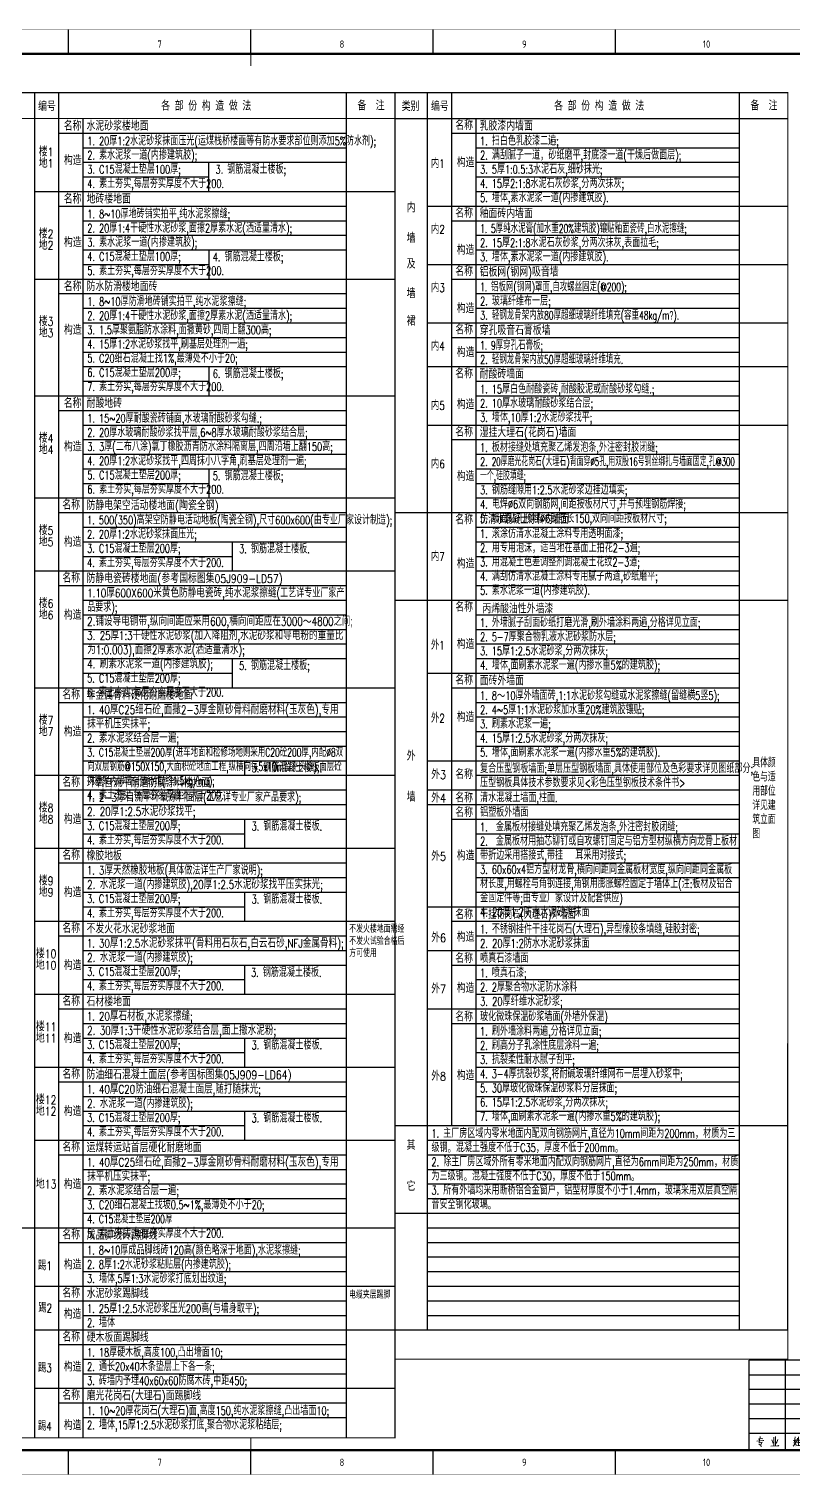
# Model space of a CAD drawing. Extents: x 43191 to 262577, y 21187 to 80637.
# Drawn here: x 86589 to 118024, y 21187 to 80637 of the extents above; entities that cross this region are included whole.
import ezdxf
from ezdxf.enums import TextEntityAlignment as Align

# ---------------------------------------------------------------- set-up
doc = ezdxf.new("R2010")
doc.units = 0
doc.header["$LTSCALE"] = 1000
doc.header["$MEASUREMENT"] = 0
for name, color, linetype in [('HQ2', 7, 'Continuous'), ('PUB_TEXT', 7, 'Continuous'), ('工程做法表', 161, 'Continuous')]:
    doc.layers.add(name, color=color, linetype=linetype)
doc.styles.add('BIGFONT', font='geditxt.shx', dxfattribs={"bigfont": 'haiwenhz.shx'})
doc.styles.add('HZ', font='geditxt.shx', dxfattribs={"width": 0.7, "bigfont": 'hzfs_1.shx'})
doc.styles.get("Standard").update_dxf_attribs({"font": 'gbenor.shx', "bigfont": 'gbcbig.shx'})
doc.styles.add('TK', font='GEDITXT.SHX', dxfattribs={"width": 0.85, "height": 3.5, "bigfont": 'DXT.SHX'})

# ---------------------------------------------------------------- blocks, each defined once
blk = doc.blocks.new('GEDI_WK_A11')
at = {"color": 3}
for p, q in [((450, 584), (450, 594)), ((525, 584), (525, 594)), ((600, 584), (600, 594)), ((675, 584), (675, 594)), ((450, 0), (450, 10)), ((525, 0), (525, 10)), ((600, 0), (600, 10)), ((675, 0), (675, 10))]:
    blk.add_line(p, q, dxfattribs=at)
for points, const_width in [([(0, 0), (1050, 0), (1050, 594), (0, 594)], 0.1), ([(25, 10), (1040, 10), (1040, 584), (25, 584)], 1)]:
    blk.add_lwpolyline(points, close=True, dxfattribs=dict(at, const_width=const_width))
at = {"color": 3, "const_width": 0.5}
for points in [[(525, 579), (525, 594)], [(525, 0), (525, 15)]]:
    blk.add_lwpolyline(points, dxfattribs=at)
at = {"color": 3}
for s, p in [('7', (487.5, 588)), ('8', (562.5, 588)), ('9', (637.5, 588)), ('10', (712.5, 588)), ('7', (487.5, 5)), ('8', (562.5, 5)), ('9', (637.5, 5)), ('10', (712.5, 5))]:
    blk.add_text(s, height=3, dxfattribs=at).set_placement(p, align=Align.MIDDLE)
blk = doc.blocks.new('GEDI_HQ2_2012')
at = {"layer": 'HQ2', "color": 2}
for p, q in [((0, 37), (-65, 37)), ((-65, 0), (-65, 37)), ((-50, 0), (-50, 37)), ((-35, 0), (-35, 37)), ((-15, 0), (-15, 37)), ((0, 0), (0, 37)), ((-65, 31), (0, 31)), ((-65, 25), (0, 25)), ((-65, 19), (0, 19)), ((-65, 13), (0, 13)), ((-65, 7), (0, 7)), ((0, 0), (0, 7)), ((-65, 0), (0, 0))]:
    blk.add_line(p, q, dxfattribs=at)
at = {"layer": 'HQ2', "color": 7, "lineweight": 0}
for points in [[(-61.84, 3.75), (-58.95, 3.96), (-59.09, 3.99), (-59.26, 3.96)], [(-61.32, 4.51), (-59.5, 4.74), (-59.61, 4.74), (-59.81, 4.67)], [(-60.48, 5.59), (-60.45, 5.32), (-60.68, 4.06), (-60.94, 2.94), (-61, 3), (-59.61, 3.24), (-59.64, 3.34), (-60.33, 1.98)], [(-60.97, 2.42), (-60.62, 2.15), (-60.39, 1.98), (-60.13, 1.81), (-59.99, 1.67), (-59.9, 1.5)], [(-56.1, 1.64), (-52.83, 1.81), (-52.98, 1.84), (-53.3, 1.77)], [(-55.7, 4.3), (-55.3, 3.17), (-55.24, 2.8)], [(-54.89, 5.32), (-54.83, 5.02), (-54.83, 1.71)], [(-54.16, 5.56), (-54.1, 5.29), (-54.16, 1.74)], [(-53.24, 4.44), (-53.3, 3.99), (-53.67, 3.34), (-54.13, 2.66)], [(-45.7, 4.4), (-45.7, 4.26), (-45.81, 3.69), (-45.9, 3.24), (-45.95, 2.94), (-46.07, 2.69), (-46.25, 2.39), (-46.42, 2.12), (-46.62, 1.84), (-46.85, 1.57)], [(-46.82, 3.96), (-45.72, 4.09)], [(-46.04, 5.53), (-46.04, 5.36), (-46.48, 3), (-46.3, 2.9), (-46.1, 2.73), (-45.92, 2.59), (-45.78, 2.42), (-45.7, 2.25)], [(-45.75, 1.81), (-43.72, 1.91), (-43.93, 1.94), (-44.27, 1.88)], [(-45.12, 4.88), (-45.12, 4.64), (-45.26, 3.99), (-45.4, 3.58), (-45.58, 3.21)], [(-45.29, 3), (-44.07, 3.17), (-44.22, 3.17), (-44.36, 3.11)], [(-45.17, 3.96), (-44.02, 4.06), (-44.1, 4.09), (-44.27, 4.06)], [(-44.71, 5.53), (-44.68, 5.32), (-44.74, 1.88)], [(-39.56, 4.64), (-39.47, 4.61), (-38.17, 4.84), (-38.25, 4.91), (-38.49, 4.57), (-38.74, 4.2), (-39.01, 3.89), (-39.3, 3.58), (-39.62, 3.27), (-39.96, 2.97), (-40.34, 2.69), (-40.4, 2.66), (-40.63, 2.52), (-40.86, 2.36)], [(-39.15, 5.7), (-39.18, 5.46), (-39.53, 4.91), (-39.73, 4.57), (-39.96, 4.26), (-40.25, 3.92), (-40.54, 3.69)], [(-39.88, 4.26), (-39.82, 4.23), (-39.5, 3.92), (-39.47, 3.75), (-39.59, 3.99)], [(-39.73, 3.04), (-39.67, 2.94), (-39.62, 2.08), (-39.59, 1.98), (-39.59, 1.37), (-39.62, 1.64), (-39.62, 1.74), (-38.19, 1.91), (-38.22, 1.91), (-38.37, 1.91), (-38.22, 3.17), (-38.17, 3.11), (-38.25, 3.07), (-39.64, 2.87)], [(-27.95, 4.37), (-27.98, 4.2), (-28.44, 3.58), (-28.47, 3.51), (-28.7, 3.21), (-29.11, 2.83), (-29.31, 2.66), (-29.51, 2.49)], [(-28.5, 5.49), (-28.53, 5.26), (-28.76, 4.74), (-28.96, 4.33), (-29.2, 3.99)], [(-28.99, 1.61), (-26.79, 1.77), (-26.93, 1.77), (-27.25, 1.74)], [(-28.73, 4.81), (-27.89, 4.91)], [(-28.62, 2.66), (-28.47, 2.22), (-28.47, 2.01), (-28.5, 2.29)], [(-28.53, 4.78), (-28.33, 4.26)], [(-27.57, 3.27), (-28.5, 3.14)], [(-28.07, 2.94), (-27.95, 2.42), (-28.01, 2.15), (-28.01, 2.52)], [(-28.01, 4.13), (-26.85, 2.83), (-26.38, 2.83), (-26.85, 2.87), (-27.08, 3.11)], [(-27.43, 5.49), (-27.4, 5.32), (-27.75, 4.37)], [(-27.34, 2.9), (-27.34, 2.66), (-27.69, 1.71)], [(-27.6, 4.71), (-26.56, 4.88)], [(-27.28, 4.67), (-27.02, 4.13)], [(-22.07, 4.64), (-21.98, 4.61), (-20.68, 4.84), (-20.76, 4.91), (-20.99, 4.57), (-21.26, 4.2), (-21.52, 3.89), (-21.81, 3.58), (-22.12, 3.27), (-22.47, 2.97), (-22.85, 2.69), (-22.91, 2.66), (-23.14, 2.52), (-23.37, 2.36)], [(-21.66, 5.7), (-21.69, 5.46), (-22.04, 4.91), (-22.24, 4.57), (-22.47, 4.26), (-22.76, 3.92), (-23.05, 3.69)], [(-22.39, 4.26), (-22.33, 4.23), (-22.01, 3.92), (-21.98, 3.75), (-22.1, 3.99)], [(-22.24, 3.04), (-22.18, 2.94), (-22.12, 2.08), (-22.1, 1.98), (-22.1, 1.37), (-22.12, 1.64), (-22.12, 1.74), (-20.71, 1.91), (-20.74, 1.91), (-20.88, 1.91), (-20.74, 3.17), (-20.68, 3.11), (-20.76, 3.07), (-22.15, 2.87)], [(-11.41, 5.19), (-11.35, 4.84), (-11.32, 4.09), (-11.29, 3.31), (-11.29, 3.21), (-11.29, 2.66), (-11.29, 1.94), (-11.29, 2.18), (-10.17, 2.39), (-9.93, 2.15), (-9.87, 2.46), (-9.87, 2.87), (-9.84, 3.65), (-9.82, 4.47), (-9.82, 5.15), (-9.79, 5.05), (-11.32, 4.81)], [(-11.29, 3.58), (-10.17, 3.79), (-10.28, 3.82), (-10.54, 3.69)], [(-6.17, 2.63), (-4.37, 2.9), (-4.46, 2.94), (-4.57, 2.83)], [(-5.5, 2.42), (-5.53, 2.25), (-5.76, 1.91), (-5.97, 1.67), (-6.17, 1.5)], [(-6.08, 4.57), (-4.37, 4.78)], [(-5.62, 5.49), (-5.56, 5.29), (-5.56, 2.73)], [(-5.53, 3.99), (-5.01, 4.09)], [(-5.5, 3.41), (-5.04, 3.51)], [(-5.04, 2.52), (-4.72, 2.12), (-4.72, 1.94), (-4.83, 2.25)], [(-4.8, 5.7), (-4.75, 5.49), (-4.83, 2.83)], [(-4.14, 5.22), (-4.05, 4.84), (-4.05, 4.09), (-4.08, 3.27), (-4.14, 2.76), (-4.28, 2.22), (-4.46, 1.88), (-4.78, 1.37)], [(-4.08, 3.07), (-4.02, 3.07), (-3.56, 3.17)], [(-4.05, 4.81), (-3.18, 4.98), (-3.27, 5.08), (-3.27, 4.03), (-3.27, 3.96), (-3.24, 2.42), (-3.27, 1.84), (-3.3, 1.5), (-3.33, 1.4), (-3.76, 1.84), (-3.36, 1.54)], [(-4.02, 3.96), (-3.53, 4.06)]]:
    blk.add_lwpolyline(points, dxfattribs=at)
blk.add_text('112233', height=0.0001).set_placement((-22.1, 1.74))
blk = doc.blocks.new('A$C7DF8697A')
for name, p in [('GEDI_WK_A11', (0, 0)), ('GEDI_HQ2_2012', (795, 10))]:
    blk.add_blockref(name, p)
at = {"style": 'TK', "width": 0.85}
for tag, height, p in [('PROJECTNAME', 4.75, (985, 44)), ('PHASE', 4, (1027, 44)), ('DRAWINGNAME', 4.75, (995, 31))]:
    blk.add_attdef(tag, text='', height=height, dxfattribs=at).set_placement(p, align=Align.MIDDLE_CENTER)
for tag, p, height in [('APPROVE', (872, 32.75), 3.5), ('DESIGN', (917, 32.75), 3.5), ('REVIEW1', (872, 25.75), 3.5), ('DRAW', (917, 25.75), 3.5), ('REVIEW2', (872, 18.75), 3.5), ('PROPORTION', (917, 18.75), 3.5), ('DRAWINGNUMBER', (967, 18.5), 4), ('CHECK', (872, 11.75), 3.5), ('DATE', (917, 11.75), 3.5), ('VERSION', (1033, 11.75), 3.5)]:
    blk.add_attdef(tag, p, '', height=height, dxfattribs=at)

msp = doc.modelspace()

# ---------------------------------------------------------------- linework, layer by layer
at = {"layer": '工程做法表'}
for p, q in [((93978.9, 75154), (93978.9, 73954)), ((93986.8, 71554), (93986.8, 70354)), ((93986.8, 66754), (93986.8, 65554)), ((93986.8, 62554), (93986.8, 61354)), ((94951, 59554), (94951, 58354)), ((94951, 54754), (94951, 53554)), ((95461.7, 50554), (95461.7, 49954)), ((95461.7, 48154), (95461.7, 46954)), ((95461.7, 45154), (95461.7, 43954)), ((95461.7, 42154), (95461.7, 40954)), ((95461.7, 39154), (95461.7, 37954)), ((95461.7, 36154), (95461.7, 34954))]:
    msp.add_line(p, q, dxfattribs=at)
at = {"layer": '工程做法表', "const_width": 50}
for points in [[(47715.8, 78017.6), (91170.1, 78017.6)], [(47715.8, 78017.6), (101644.4, 78017.6), (101644.4, 22717.6), (85481.4, 22717.6)], [(47715.8, 78017.6), (101644.4, 78017.6), (101644.4, 22717.6), (85481.4, 22717.6)], [(63878.9, 78017.6), (117807.5, 78017.6), (117807.5, 25954), (101644.4, 25954)], [(63878.9, 78017.6), (117807.5, 78017.6), (117804.6, 27154), (101644.4, 27154)], [(85475, 76954), (101644.4, 76954)], [(101638, 76954), (117807.5, 76954)]]:
    msp.add_lwpolyline(points, dxfattribs=at)
at = {"layer": '工程做法表'}
for points in [[(86812.9, 78017.6), (86812.9, 22717.6)], [(87812.9, 78017.6), (87812.9, 22717.6)], [(99643.1, 78017.6), (99643.1, 22717.6)], [(102976.9, 78017.6), (102976.9, 27154)], [(103975.9, 78017.6), (103975.9, 35554)], [(115807.2, 78017.6), (115807.2, 27154)], [(88812.9, 76954), (88812.9, 22717.6)], [(101645.4, 76954), (117807.3, 76954)], [(104976.9, 76954), (104976.9, 35554)], [(87812.9, 76354), (99643.1, 76354)], [(87812.9, 76354), (99643.1, 76354)], [(103976.9, 76354), (115807.2, 76354)], [(88812.9, 75754), (99643.1, 75754)], [(104976.9, 75754), (115807.2, 75754)], [(88812.9, 75154), (99643.1, 75154)], [(104976.9, 75154), (115807.2, 75154)], [(88812.9, 74554), (93978.9, 74554)], [(104976.9, 74554), (115807.2, 74554)], [(86812.9, 73954), (101644.4, 73954)], [(104976.9, 73954), (115807.2, 73954)], [(87812.9, 73354), (99643.1, 73354)], [(102976.9, 73354), (117807.1, 73354)], [(88812.9, 72754), (99643.1, 72754)], [(103976.9, 72754), (115807.2, 72754)], [(88812.9, 72154), (99643.1, 72154)], [(104976.9, 72154), (115807.2, 72154)], [(88812.9, 71554), (99643.1, 71554)], [(104976.9, 71554), (115807.2, 71554)], [(88812.9, 70954), (93986.8, 70954)], [(102975.9, 70954), (117806.9, 70954)], [(86812.9, 70354), (101644.4, 70354)], [(103976.9, 70354), (115807.2, 70354)], [(87812.9, 69754), (99643.1, 69754)], [(104976.9, 69754), (115807.2, 69754)], [(88812.9, 69154), (99643.1, 69154)], [(104976.9, 69154), (115807.2, 69154)], [(88812.9, 68554), (99643.1, 68554)], [(102975.9, 68554), (117806.9, 68554)], [(88812.9, 67954), (99643.1, 67954)], [(103976.9, 67954), (115807.2, 67954)], [(88812.9, 67354), (99643.1, 67354)], [(104976.9, 67354), (115807.2, 67354)], [(88812.9, 66754), (99643.1, 66754)], [(102975.9, 66754), (117806.9, 66754)], [(88812.9, 66154), (93986.8, 66154)], [(104976.9, 66154), (115807.2, 66154)], [(86812.9, 65554), (101644.4, 65554)], [(104976.9, 65554), (115807.2, 65554)], [(87812.9, 64954), (99643.1, 64954)], [(104976.9, 64954), (115807.2, 64954)], [(88812.9, 64354), (99643.1, 64354)], [(102975.9, 64354), (117806.4, 64354)], [(88812.9, 63754), (99643.1, 63754)], [(103975.9, 63754), (115807.2, 63754)], [(88812.9, 63154), (99643.1, 63154)], [(104976.9, 63154), (115807.2, 63154)], [(88812.9, 62554), (99643.1, 62554)], [(104976.9, 62554), (115807.2, 62554)], [(88812.9, 61954), (93986.8, 61954)], [(104975.9, 61954), (115806.2, 61954)], [(86812.9, 61354), (101644.4, 61354)], [(104975.9, 61354), (115807.2, 61354)], [(87812.9, 60754), (99643.1, 60754)], [(101644.4, 60754), (117806.5, 60754)], [(88812.9, 60154), (99643.1, 60154)], [(104976.9, 60154), (115807.2, 60154)], [(88812.9, 59554), (99643.1, 59554)], [(104976.9, 59554), (115807.2, 59554)], [(88812.9, 58954), (94951, 58954)], [(104976.9, 58954), (115807.2, 58954)], [(86812.9, 58354), (101644.2, 58354)], [(104976.9, 58354), (115807.2, 58354)], [(87812.9, 57754), (99643.1, 57754)], [(104976.9, 57754), (115807.2, 57754)], [(88812.9, 57154), (99643.1, 57154)], [(101644.4, 57154), (117806.3, 57154)], [(88812.9, 56554), (99643.1, 56554)], [(104976.9, 56554), (115807.2, 56554)], [(88812.9, 55954), (99643.1, 55954)], [(104976.9, 55954), (115807.2, 55954)], [(88812.9, 55354), (99643.1, 55354)], [(104976.9, 55354), (115807.2, 55354)], [(88812.9, 54754), (99643.1, 54754)], [(104976.9, 54754), (115807.2, 54754)], [(88812.9, 54154), (94951, 54154)], [(102976.9, 54154), (115807.2, 54154)], [(86812.9, 53554), (101643.9, 53554)], [(103976.9, 53554), (115807.2, 53554)], [(87812.9, 52954), (99643.1, 52954)], [(104976.9, 52954), (115807.2, 52954)], [(88812.9, 52354), (99643.1, 52354)], [(104976.9, 52354), (115807.2, 52354)], [(88812.9, 51754), (99643.1, 51754)], [(104976.9, 51754), (115807.2, 51754)], [(88812.9, 51154), (99643.1, 51154)], [(104976.9, 51154), (115807.2, 51154)], [(88812.9, 50554), (99643.1, 50554)], [(102976.9, 50554), (115807.2, 50554)], [(86812.9, 49954), (101643.7, 49954)], [(104976.9, 49954), (115807.2, 49954)], [(87812.9, 49354), (99643.1, 49354)], [(102976.9, 49354), (115807.2, 49354)], [(88812.9, 48754), (99643.1, 48754)], [(102976.9, 48754), (115807.2, 48754)], [(88812.9, 48154), (99643.1, 48154)], [(103975.9, 48154), (115807.2, 48154)], [(88812.9, 47554), (95461.7, 47554)], [(104976.9, 47554), (115807.2, 47554)], [(86812.9, 46954), (101643.6, 46954)], [(104976.9, 46954), (115807.2, 46954)], [(87812.9, 46354), (99643.1, 46354)], [(104976.9, 46354), (115807.2, 46354)], [(88812.9, 45754), (99643.1, 45754)], [(104976.9, 45754), (115807.2, 45754)], [(88812.9, 45154), (99643.1, 45154)], [(104976.9, 45154), (115807.2, 45154)], [(88812.9, 44554), (95461.7, 44554)], [(102976.9, 44554), (115807.2, 44554)], [(86812.9, 43954), (101643.4, 43954)], [(103976.9, 43954), (115807.2, 43954)], [(87812.9, 43354), (99643.1, 43354)], [(104976.9, 43354), (115807.2, 43354)], [(88812.9, 42754), (99643.1, 42754)], [(102976.9, 42754), (115807.2, 42754)], [(88812.9, 42154), (99643.1, 42154)], [(103976.9, 42154), (115807.2, 42154)], [(88812.9, 41554), (95461.7, 41554)], [(104975.9, 41554), (115807.2, 41554)], [(86812.9, 40954), (101644.4, 40954)], [(104976.9, 40954), (115807.2, 40954)], [(87812.9, 40354), (99643.1, 40354)], [(102976.9, 40354), (115807.2, 40354)], [(88812.9, 39754), (99643.1, 39754)], [(103975.9, 39754), (115807.2, 39754)], [(88812.9, 39154), (99643.1, 39154)], [(104975.9, 39154), (115807.2, 39154)], [(88812.9, 38554), (95461.7, 38554)], [(104975.9, 38554), (115807.2, 38554)], [(104976.9, 38554), (115807.2, 38554)], [(86812.9, 37954), (101644.4, 37954)], [(104975.9, 37954), (115807.2, 37954)], [(104976.9, 37954), (115807.2, 37954)], [(87812.9, 37354), (99643.1, 37354)], [(104975.9, 37354), (115807.2, 37354)], [(104976.9, 37354), (115807.2, 37354)], [(88812.9, 36754), (99643.1, 36754)], [(104975.9, 36754), (115807.2, 36754)], [(104976.9, 36754), (115807.2, 36754)], [(88812.9, 36154), (99643.1, 36154)], [(104975.9, 36154), (115807.2, 36154)], [(104976.9, 36154), (115807.2, 36154)], [(88812.9, 35554), (95461.7, 35554)], [(101645.4, 35554), (117805.6, 35554)], [(104976.9, 35554), (115807.2, 35554)], [(86812.9, 34954), (101644.4, 34954)], [(102976.9, 34954), (115807.2, 34954)], [(87812.9, 34354), (99643.1, 34354)], [(102976.9, 34354), (115807.2, 34354)], [(88812.9, 33754), (99643.1, 33754)], [(102976.9, 33754), (115807.2, 33754)], [(88812.9, 33154), (99643.1, 33154)], [(102976.9, 33154), (115807.2, 33154)], [(88812.9, 32554), (99643.1, 32554)], [(102976.9, 32554), (115807.2, 32554)], [(88812.9, 31954), (99643.1, 31954)], [(101644.4, 31954), (115807.2, 31954)], [(85481.4, 31354), (101644.4, 31354)], [(102976.9, 31354), (115807.2, 31354)], [(87812.9, 30754), (99643.1, 30754)], [(102976.9, 30754), (115807.2, 30754)], [(88812.9, 30154), (99643.1, 30154)], [(102976.9, 30154), (115807.2, 30154)], [(88812.9, 29554), (99643.1, 29554)], [(102976.9, 29554), (115807.2, 29554)], [(86812.9, 28954), (101642.7, 28954)], [(102976.9, 28954), (115807.2, 28954)], [(87812.9, 28354), (99643.1, 28354)], [(102976.9, 28354), (115807.2, 28354)], [(88812.9, 27754), (99643.1, 27754)], [(102976.9, 27754), (115807.2, 27754)], [(86812.9, 27154), (101642.7, 27154)], [(101644.4, 27154), (117804.6, 27154)], [(87812.9, 26554), (99643.1, 26554)], [(88812.9, 25954), (99643.1, 25954)], [(88812.9, 25354), (99643.1, 25354)], [(86812.9, 24754), (101642.7, 24754)], [(87812.9, 24154), (99643.1, 24154)], [(88812.9, 23554), (99643.1, 23554)]]:
    msp.add_lwpolyline(points, dxfattribs=at)

# ---------------------------------------------------------------- block references
at = {"xscale": 100, "yscale": 100, "zscale": 100}
msp.add_blockref('A$C7DF8697A', (43215.8, 21212.3), dxfattribs=at)

# ---------------------------------------------------------------- texts
at = {"layer": 'PUB_TEXT', "linetype": 'Continuous', "style": 'BIGFONT'}
for s, width, p in [('编号', 0.8, (87330.9, 77266)), ('备  注', 0.8, (100662.4, 77296.8)), ('类别', 0.8, (102285.7, 77266)), ('编号', 0.8, (103494, 77266)), ('备  注', 0.8, (116825.5, 77296.8)), ('名称', 0.8, (104493.1, 76483.1)), ('楼1', 0.8, (87298.4, 75402.4)), ('地1', 0.8, (87298.4, 74934.4)), ('内1', 0.75, (103412.7, 74924.7)), ('内', 0.8, (102310.7, 73102.8)), ('名称', 0.8, (104493.1, 72883.1)), ('内2', 0.75, (103412.7, 72220.7)), ('楼2', 0.8, (87298.4, 72031.3)), ('地2', 0.8, (87298.4, 71563.3)), ('墙', 0.8, (102310.7, 71851.1)), ('及', 0.8, (102310.7, 70793.9)), ('名称', 0.8, (104493.1, 70483.1)), ('内3', 0.75, (103412.7, 69820.7)), ('墙', 0.8, (102310.7, 69575.9)), ('楼3', 0.8, (87298.4, 68431.3)), ('裙', 0.8, (102310.7, 68443.5)), ('名称', 0.8, (104493.1, 68083.1)), ('地3', 0.8, (87298.4, 67963.3)), ('内4', 0.75, (103412.7, 67420.7)), ('名称', 0.8, (104493.1, 66283.1)), ('内5', 0.75, (103412.7, 64978.5)), ('名称', 0.8, (104493.1, 63883.1)), ('楼4', 0.8, (87298.4, 63631.3)), ('地4', 0.8, (87298.4, 63163.3)), ('内6', 0.75, (103412.7, 62578.5)), ('名称', 0.8, (88329, 60883.1)), ('名称', 0.8, (104493.1, 60283.1)), ('楼5', 0.8, (87298.4, 59838.2)), ('地5', 0.8, (87298.4, 59370.2)), ('内7', 0.75, (103412.7, 58767)), ('名称', 0.8, (88329, 57883.1)), ('楼6', 0.8, (87298.4, 56838.2)), ('地6', 0.8, (87298.4, 56370.2)), ('名称', 0.8, (104493.1, 56683.1)), ('外1', 0.75, (103412.7, 55124.7)), ('名称', 0.8, (104493.1, 53683.1)), ('名称', 0.8, (88329, 53083.1)), ('楼7', 0.8, (87298.4, 52038.2)), ('外2', 0.75, (103412.7, 52124.7)), ('地7', 0.8, (87298.4, 51570.2)), ('外', 0.8, (102310.7, 50566.6)), ('外3', 0.8, (103441.5, 49801.5)), ('名称', 0.8, (104493.1, 49807)), ('名称', 0.8, (88329, 49483.1)), ('楼8', 0.8, (87298.4, 48438.2)), ('墙', 0.8, (102310.7, 48878)), ('外4', 0.8, (103441.5, 48840.7)), ('名称', 0.8, (104493.1, 48846.1)), ('地8', 0.8, (87298.4, 47970.2)), ('名称', 0.8, (104493.1, 48246.1)), ('名称', 0.8, (88329, 46483.1)), ('外5', 0.8, (103441.5, 46444.1)), ('楼9', 0.8, (87298.4, 45438.2)), ('地9', 0.8, (87298.4, 44970.2)), ('名称', 0.8, (104493.1, 44046.1)), ('名称', 0.8, (88329, 43483.1)), ('外6', 0.8, (103441.5, 43095.8)), ('楼10', 0.8, (87298.4, 42438.2)), ('地10', 0.8, (87298.4, 41970.2)), ('名称', 0.8, (104493.1, 42246.1)), ('外7', 0.8, (103441.5, 40995.8)), ('名称', 0.8, (88329, 40483.1)), ('名称', 0.8, (104493.1, 39846.1)), ('楼11', 0.8, (87298.4, 39438.2)), ('地11', 0.8, (87298.4, 38970.2)), ('名称', 0.8, (88329, 37483.1)), ('外8', 0.8, (103441.5, 37405.7)), ('楼12', 0.8, (87298.4, 36438.2)), ('地12', 0.8, (87298.4, 35970.2)), ('名称', 0.8, (88329, 34483.1)), ('其', 0.8, (102310.7, 34562.6)), ('地13', 0.8, (87298.4, 32970.2)), ('它', 0.8, (102310.7, 32874)), ('名称', 0.8, (88329, 30883.1)), ('踢1', 0.75, (87248.6, 29615.9)), ('名称', 0.8, (88329, 28483.1)), ('踢2', 0.75, (87259.1, 27876.8)), ('名称', 0.8, (88329, 26683.1)), ('踢3', 0.75, (87248.6, 25415.9)), ('名称', 0.8, (88329, 24283.1)), ('踢4', 0.75, (87248.6, 23015.9))]:
    msp.add_text(s, height=350, dxfattribs=dict(at, width=width)).set_placement(p, align=Align.CENTER)
at = {"layer": 'PUB_TEXT', "linetype": 'Continuous', "style": 'BIGFONT', "width": 0.8}
for s, p in [('各 部 份 构 造 做 法', (92034.1, 77285.2)), ('各 部 份 构 造 做 法', (108197.2, 77285.2)), ('名称', (88023.2, 76462.9)), ('水泥砂浆楼地面', (88962.1, 76462.9)), ('乳胶漆内墙面', (105132.1, 76464)), ('构造', (88029.6, 75046.1)), ('构造', (104189.5, 74959.4)), ('名称', (88023.2, 73462.9)), ('地砖楼地面', (88962.1, 73462.9)), ('釉面砖内墙面', (105132.1, 72864)), ('构造', (88029.6, 71675)), ('构造', (104189.5, 71359.4)), ('铝板网(钢网)吸音墙', (105132.1, 70464)), ('名称', (88023.2, 69862.9)), ('防水防滑楼地面砖', (88962.1, 69862.9)), ('构造', (104189.5, 68959.4)), ('构造', (88029.6, 68075)), ('穿孔吸音石膏板墙', (105132.1, 68064)), ('构造', (104189.5, 67159.4)), ('耐酸砖墙面', (105132.1, 66264)), ('名称', (88023.2, 65062.9)), ('耐酸地砖', (88962.1, 65062.9)), ('构造', (104189.5, 65013.1)), ('湿挂大理石(花岗石)墙面', (105132.1, 63864)), ('构造', (88029.6, 63275)), ('构造', (104189.5, 62064.7)), ('防静电架空活动楼地面(陶瓷全钢) ', (88960, 60863.9)), ('构造', (88025.5, 59359.4)), ('防静电瓷砖楼地面(参考国标图集05J909-LD57) ', (88960, 57863.9)), ('构造', (104189.5, 58465.9)), ('构造', (88025.5, 56359.4)), ('丙烯酸油性外墙漆', (105244.1, 56618.2)), ('构造', (104189.5, 55159.4)), ('面砖外墙面', (105132.1, 53664)), ('非金属骨料硬化耐磨楼地面 ', (88960, 53063.9)), ('构造', (104189.5, 52159.4)), ('构造', (88025.5, 51559.4)), ('环氧自流平耐磨防腐涂料楼地面 ', (88960, 49463.9)), ('构造', (88025.5, 47959.4)), ('橡胶地板', (88960, 46463.9)), ('构造', (104189.5, 46468.2)), ('构造', (88025.5, 44959.4)), ('不发火花水泥砂浆地面', (88960, 43463.9)), ('构造', (104189.5, 43119.9)), ('构造', (88025.5, 41959.4)), ('构造', (104189.5, 41019.9)), ('石材楼地面', (88960, 40463.9)), ('构造', (88025.5, 38959.4)), ('防油细石混凝土面层(参考国标图集05J909-LD64)', (88960, 37463.9)), ('构造', (104189.5, 37429.8)), ('构造', (88025.5, 35959.4)), ('运煤转运站首层硬化耐磨地面', (88960, 34463.9)), ('构造', (88025.5, 32959.4)), ('成品脚线砖踢脚线', (88968, 30864)), ('构造', (88025.5, 29650.5)), ('水泥砂浆踢脚线', (88968, 28464)), ('构造', (88025.5, 27618.7)), ('硬木板面踢脚线 ', (88968, 26664)), ('构造', (88025.5, 25450.5)), ('磨光花岗石(大理石)面踢脚线', (88968, 24264)), ('构造', (88025.5, 23050.5))]:
    msp.add_text(s, height=350, dxfattribs=at).set_placement(p)
at = {"layer": 'PUB_TEXT', "style": 'HZ', "width": 0.7}
msp.add_text('3. 钢筋混凝土楼板.', height=350, dxfattribs=at).set_placement((95726, 41672.8))
at = {"layer": 'PUB_TEXT', "linetype": 'Continuous', "attachment_point": 1}
for s, insert, char_height, width, style in [('1. 20厚1:2水泥砂浆抹面压光(运煤栈桥楼面等有防水要求部位则添加5%防水剂);\\P2. 素水泥浆一道(内掺建筑胶);\\P3. C15混凝土垫层100厚;\\P4. 素土夯实,每层夯实厚度不大于200.', (88992.3, 76204), 350, 12745.052, 'HZ'), ('1. 扫白色乳胶漆二遍;\\P2. 满刮腻子一道{\\fSimSun|b0|i0|c134|p2;，}砂纸磨平,封底漆一道(干燥后做面层);\\P3. 5厚1:0.5:3水泥石灰,细砂抹光;\\P4. 15厚2:1:8水泥石灰砂浆,分两次抹灰;\\P5. 墙体,素水泥浆一道(内掺建筑胶).', (105149.5, 76205.1), 350, 8336.461, 'HZ'), ('\\P\\P3. 钢筋混凝土楼板;', (94267.7, 76204), 350, 12745.052, 'HZ'), ('1. 8~10厚地砖铺实拍平,纯水泥浆擦缝;\\P2. 20厚1:4干硬性水泥砂浆,面擦2厚素水泥(洒适量清水);\\P3. 素水泥浆一道(内掺建筑胶);\\P4. C15混凝土垫层100厚;\\P5. 素土夯实,每层夯实厚度不大于200.', (88992.3, 73204), 350, 12745.052, 'HZ'), ('{\\W0.65;1. 5厚纯水泥膏(加水重20%建筑胶)镶贴釉面瓷砖},{\\W0.65;白水泥擦缝;}\\P2. 15厚2:1:8水泥石灰砂浆,分两次抹灰,表面拉毛;\\P3. 墙体,素水泥浆一道(内掺建筑胶).', (105149.5, 72605.1), 350, 10657.664, 'HZ'), ('\\P\\P4. 钢筋混凝土楼板;', (94156.2, 72604), 350, 12745.052, 'HZ'), ('{\\W0.65;1. 铝板网(钢网)罩面,自攻螺丝固定(@200);}\\P2. 玻璃纤维布一层;\\P3. {\\W0.65;轻钢龙骨架内放80厚超细玻璃纤维填充(容重48kg/m\x8f)}.', (105149.5, 70205.1), 350, 10657.664, 'HZ'), ('1. 8~10厚防滑地砖铺实拍平,纯水泥浆擦缝;\\P2. 20厚1:4干硬性水泥砂浆,面擦2厚素水泥(洒适量清水);\\P3. 1.5厚聚氨脂防水涂料,面撒黄砂,四周上翻300高;\\P4. 15厚1:2水泥砂浆找平,刷基层处理剂一遍;\\P5. C20细石混凝土找1%,最薄处不小于20;\\P6. C15混凝土垫层200厚;\\P7. 素土夯实,每层夯实厚度不大于200.', (88992.3, 69604), 350, 12745.052, 'HZ'), ('{\\W0.65;1. 9厚穿孔石膏板;}\\P2. {\\W0.65;轻钢龙骨架内放50厚超细玻璃纤维填充}.', (105149.5, 67805.1), 350, 10657.664, 'HZ'), ('\\P\\P6. 钢筋混凝土楼板;', (94156.2, 67804), 350, 12745.052, 'HZ'), ('1. 15厚白色耐酸瓷砖,耐酸胶泥或耐酸砂浆勾缝.;\\P2. 10厚水玻璃耐酸砂浆结合层;{\\H1.033x; \\H0.9681x;\\P3. }墙体,10厚1:2水泥砂浆找平;{\\H1.022x; }', (105149.5, 66005.1), 350, 10657.664, 'HZ'), ('1. 15~20厚耐酸瓷砖铺面,水玻璃耐酸砂浆勾缝.;\\P2. 20厚水玻璃耐酸砂浆找平层,6~8厚水玻璃耐酸砂浆结合层;\\P3. 3厚(二布八涂)氯丁橡胶沥青防水涂料隔离层,四周沿墙上翻150高;\\P4. 20厚1:2水泥砂浆找平,四周抹小八字角,刷基层处理剂一遍;\\P5. C15混凝土垫层200厚;\\P6. 素土夯实,每层夯实厚度不大于200.', (88992.3, 64804), 350, 12745.052, 'HZ'), ('1. 板材接缝处填充聚乙烯发泡条,外注密封胶闭缝;\\P2. {\\W0.6;20厚磨光花岗石}({\\W0.6;大理石}){\\W0.6;背面穿%%C5孔,用双股16号铜丝绑扎与墙面固定,孔@300一个,硅胶填缝;\\H1.033x;\\W0.7; \\H0.9681x;\\P}3. 钢筋缝隙用1:2.5水泥砂浆边挂边填实;\\P4. 电焊%%C6双向钢筋网{\\W0.6;,}间距按板材尺寸{\\W0.6;,}并与预埋钢筋焊接;\\P5. 墙面钻孔预埋%%C6钢筋长150{\\W0.6;,}双向间距按板材尺寸;', (105149.5, 63605.1), 350, 10657.664, 'HZ'), ('\\P\\P5. 钢筋混凝土楼板;', (94156.2, 63604), 350, 12745.052, 'HZ'), ('\\P1. 500(350)高架空防静电活动地板(陶瓷全钢){\\W0.75;,}尺寸600x600(由专业厂家设计制造);\\P2. 20厚1:2水泥砂浆抹面压光;\\P3. C15混凝土垫层200厚;\\P4. 素土夯实,每层夯实厚度不大于200.', (88985.8, 61205.1), 350, 13198.97, 'HZ'), ('仿清水混凝土涂料内墙面\\P1. 滚涂仿清水混凝土涂料专用透明面漆;\\P2. 用专用泡沫{\\fSimSun|b0|i0|c134|p2;，}适当地在基面上拍花2-3遍;\\P3. 用混凝土色差调整剂调混凝土花纹2-3道;\\P4. 满刮仿清水混凝土涂料专用腻子两道,砂纸磨平;\\P5. 素水泥浆一道(内掺建筑胶).', (105149.5, 60645.1), 350, 8336.461, 'HZ'), ('\\P\\P3. 钢筋混凝土楼板.', (95239.8, 60604), 350, 12745.052, 'HZ'), ('\\P{\\W0.75;1.10厚600X600米黄色防静电瓷砖,纯水泥浆擦缝}(工艺详专业厂家产品要求){\\W0.75;;\\P2.铺设导电铜带,纵向间距应采用600,横向间距应在3000\\fSimSun|b0|i0|c134|p2;～\\Fgeditxt,dxt|c134;4800之间\\Fﾷￂￋￎ_gb2313,ﾷￂￋￎ_gb2313big|c134;;\\Fgeditxt,dxt|c134;\\P3. 25厚1:3干硬性水泥砂浆}({\\W0.75;加入降阻剂,水泥砂浆和导电粉的重量比为1}:{\\W0.75;0.003}){\\W0.75;,面擦2厚素水泥}({\\W0.75;洒适量清水}){\\W0.75;; \\H1.033x; \\H0.9678x;\\P4. 刷素水泥浆一道}({\\H0.9997x;\\W0.75;内掺建筑胶}){\\H0.9997x;\\W0.75;;\\H1.022x; \\H0.9783x;\\P}5. C15混凝土垫层200厚;\\P6. 素土夯实,每层夯实厚度不大于200.', (88985.8, 58205.1), 350, 10657.275, 'HZ'), ('1. 外墙腻子刮面砂纸打磨光滑,{\\C7;刷}外墙涂料两遍,分格详见立面;\\P2. 5-7厚聚合物乳液水泥砂浆防水层;\\P3. 15厚1:2.5水泥砂浆,分两次抹灰;\\P4. 墙体,面刷素水泥浆一遍(内掺水重5%的建筑胶);', (105149.5, 56405.1), 350, 10657.664, 'HZ'), ('\\P\\P5. 钢筋混凝土楼板;', (95239.8, 55804), 350, 12745.052, 'HZ'), ('1. 8{\\fSimSun|b0|i0|c134|p2;～}10厚外墙面砖,1:1水泥砂浆勾缝或水泥浆擦缝(留缝横5竖5);\\P2. 4~5厚1:1水泥砂浆加水重20%建筑胶镶贴;\\P3. 刷素水泥浆一遍;\\P4. 15厚1:2.5水泥砂浆,分两次抹灰;\\P5. 墙体,面刷素水泥浆一遍(内掺水重5%的建筑胶).', (105149.5, 53405.1), 350, 10657.664, 'HZ'), ('\\P1. {\\W0.75;40厚C25细石砼,面撒2-3厚金刚砂骨料耐磨材料(玉灰色),专用抹平机压实抹平};\\P2. {\\W0.75;素水泥浆结合层一遍};\\P3. {\\W0.65;C15混凝土垫层200厚(进车地面和检修场地则采用C20砼200厚,内配%%C8双向双层钢筋@150X150,大面积砼地面工程,纵横向每5x10m留平头缝),面层砼内掺聚丙烯增强微纤维(约1.5kg/m\\H0.8571x;3)\\H1.167x;;}\\P4. 素土夯实,每层夯实厚度不大于200.', (88985.8, 53405.1), 350, 10657.275, 'HZ'), ('{\\W0.7;具体颜色与适用部位详见建筑立面图}', (116350, 50637.7), 350, 1139, 'BIGFONT'), ('\\P\\P3. 钢筋混凝土楼板.', (95750.5, 51604), 350, 12745.052, 'HZ'), ('复合压型钢板墙面;单层压型钢板墙面,具体使用部位及色彩要求详见图纸部分;\\P压型钢板具体技术参数要求见<彩色压型钢板技术条件书>', (105149.9, 50405.1), 350, 12745.052, 'HZ'), ('\\P1. {\\W0.75;2-3厚自流平环氧涂料面层}(工艺详专业厂家产品要求);\\P{\\H0.9997x;\\W0.75;2. 20厚1:2.5水泥砂浆找平\\H0.9994x;;\\H1.022x; \\H0.9783x;\\P\\W0.7;3. C15混凝土垫层200厚;\\P4. 素土夯实,每层夯实厚度不大于200.}', (88985.8, 49805.1), 350, 10657.275, 'HZ'), ('清水混凝土墙面,柱面.', (105149.9, 49205.1), 350, 12745.052, 'HZ'), ('铝塑板外墙面', (105149.9, 48605.1), 350, 12745.052, 'HZ'), ('\\P\\P3. 钢筋混凝土楼板.', (95750.5, 49204), 350, 12745.052, 'HZ'), ('1.  金属板材接缝处填充聚乙烯发泡条,外注密封胶闭缝;\\P2.  金属板材用抽芯铆钉或自攻螺钉固定与铝方型材纵横方向龙骨上板材带折边采用搭接式,带挂   耳采用对接式;{\\H1.033x; \\H0.9681x;\\P3. }60x60x4铝方型材龙骨,横向间距同金属板材宽度,纵向间距同金属板材长度,用螺栓与角钢连接,角钢用膨胀螺栓固定于墙体上(注:板材及铝合金固定件等;由专业厂家设计及配套供应){\\H1.022x; \\P4. 20厚1:2防水水泥砂浆抹面}', (105149.5, 48005.1), 350, 10657.664, 'HZ'), ('\\P1. {\\W0.75;3厚天然橡胶地板}(具体做法详生产厂家说明);\\P{\\H0.9997x;\\W0.75;2. 水泥浆一道}(内掺建筑胶){\\H0.9989x;,\\H1.001x;\\W0.75;20厚1:2.5水泥砂浆找平压实抹光\\H0.9994x;;\\H1.022x; \\H0.9783x;\\P\\W0.7;3. C15混凝土垫层200厚;\\P4. 素土夯实,每层夯实厚度不大于200.}', (88985.8, 46805.1), 350, 10657.275, 'HZ'), ('\\P\\P3. 钢筋混凝土楼板.', (95750.5, 46204), 350, 12745.052, 'HZ'), ('干挂花岗石(大理石)外墙面', (105149.9, 44405.1), 350, 12745.052, 'HZ'), ('不发火楼地面需经\\P不发火试验合格后\\P方可使用', (99765.1, 43788.6), 300, 12745.052, 'HZ'), ('1. 不锈钢挂件干挂花岗石(大理石),异型橡胶条填缝,硅胶封密;\\P{\\H1.022x;2. 20厚1:2防水水泥砂浆抹面}', (105149.5, 43805.1), 350, 10657.664, 'HZ'), ('\\P1. {\\W0.75;30厚1:2.5水泥砂浆抹平(骨料用石灰石,白云石砂,NFJ金属骨料)};\\P{\\H0.9997x;\\W0.75;2. 水泥浆一道\\W0.7;(内掺建筑胶)\\H0.9994x;\\W0.75;;\\H1.022x; \\H0.9783x;\\P\\W0.7;3. C15混凝土垫层200厚;\\P4. 素土夯实,每层夯实厚度不大于200.}', (88985.8, 43805.1), 350, 10657.275, 'HZ'), ('喷真石漆墙面', (105149.9, 42605.1), 350, 12745.052, 'HZ'), ('1. 喷真石漆;\\P2. 2厚聚合物水泥防水涂料\\P{\\H1.022x;3. 20厚纤维水泥砂浆};', (105149.5, 42005.1), 350, 10657.664, 'HZ'), ('\\P1. {\\W0.75;20厚石材板\\H0.9997x;,水泥浆擦缝};\\P{\\H0.9997x;\\W0.75;2. 30厚1:3干硬性水泥砂浆结合层,面上撒水泥粉\\H0.9994x;;\\H1.022x; \\H0.9783x;\\P\\W0.7;3. C15混凝土垫层200厚;\\P4. 素土夯实,每层夯实厚度不大于200.}', (88985.8, 40805.1), 350, 10657.275, 'HZ'), ('玻化微珠保温砂浆墙面(外墙外保温)', (105149.9, 40205.1), 350, 12745.052, 'HZ'), ('1. 刷外墙涂料两遍,分格详见立面;\\P2. 刷高分子乳涂性底层涂料一遍;\\P3. 抗裂柔性耐水腻子刮平;\\P4. 3-4厚抗裂砂浆,将耐碱玻璃纤维网布一层埋入砂浆中;\\P5. 30厚玻化微珠保温砂浆料分层抹面;\\P6. 15厚1:2.5水泥砂浆,分两次抹灰;\\P7. 墙体,面刷素水泥浆一遍(内掺水重5%的建筑胶);', (105149.5, 39605.1), 350, 10657.664, 'HZ'), ('\\P\\P3. 钢筋混凝土楼板.', (95750.5, 40204), 350, 12745.052, 'HZ'), ('\\P1. {\\W0.75;40厚C20防油细石混凝土面层\\H0.9989x;\\W0.7;,\\H1.001x;\\W0.75;随打随抹光};\\P{\\H0.9997x;\\W0.75;2. 水泥浆一道\\W0.7;(内掺建筑胶)\\H0.9994x;\\W0.75;;\\H1.022x; \\H0.9783x;\\P\\W0.7;3. C15混凝土垫层200厚;\\P4. 素土夯实,每层夯实厚度不大于200.}', (88985.8, 37805.1), 350, 10657.275, 'HZ'), ('\\P\\P3. 钢筋混凝土楼板.', (95750.5, 37204), 350, 12745.052, 'HZ'), ('1. 主厂房区域内零米地面内配双向钢筋网片,直径为10mm间距为200mm{\\fSimSun|b0|i0|c134|p2;，}材质为三级钢{\\fSimSun|b0|i0|c134|p2;。}混凝土强度不低于C35{\\fSimSun|b0|i0|c134|p2;，}厚度不低于200mm{\\fSimSun|b0|i0|c134|p2;。\\P}2. 除主厂房区域外所有零米地面内配双向钢筋网片,直径为6mm间距为250mm{\\fSimSun|b0|i0|c134|p2;，}材质为三级钢{\\fSimSun|b0|i0|c134|p2;。}混凝土强度不低于C30{\\fSimSun|b0|i0|c134|p2;，}厚度不低于150mm{\\fSimSun|b0|i0|c134|p2;。}\\P3. 所有外墙均采用断桥铝合金窗户{\\fSimSun|b0|i0|c134|p2;，}铝型材厚度不小于1.4mm{\\fSimSun|b0|i0|c134|p2;，}玻璃采用双层真空隔音安全钢化玻璃{\\fSimSun|b0|i0|c134|p2;。}', (103149.5, 35405.1), 350, 12657.657, 'HZ'), ('\\P1. {\\W0.75;40厚C25细石砼,面撒2-3厚金刚砂骨料耐磨材料(玉灰色),专用抹平机压实抹平};\\P2. {\\W0.75;素水泥浆结合层一遍};\\P3. C20细石混凝土找坡0.5~1%,最薄处不小于20;\\P4. {\\W0.65;C15混凝土垫层200厚}\\P5. 素土夯实,每层夯实厚度不大于200.', (88985.8, 34805.1), 350, 10657.275, 'HZ'), ('1. 8~10厚成品脚线砖120高(颜色略深于地面),水泥浆擦缝;\\P2. 8厚1:2水泥砂浆粘贴层(内掺建筑胶);\\P3. 墙体,5厚1:3水泥砂浆打底划出纹道;', (88985.4, 30605.1), 350, 10657.664, 'HZ'), ('电缆夹层踢脚', (99755.7, 28745.3), 300, 1918.962, 'HZ'), ('1. 25厚1:2.5水泥砂浆压光200高(与墙身取平);\\P2. 墙体', (88985.4, 28205.1), 350, 10657.664, 'HZ'), ('1. 18厚硬木板,高度100,凸出墙面10;\\P2. 通长20x40木条垫层上下各一条;\\P3. 砖墙内予埋40x60x60防腐木砖,中距450;', (88985.4, 26405.1), 350, 10657.664, 'HZ'), ('1. 10~20厚花岗石(大理石)面,高度150,纯水泥浆擦缝,凸出墙面10;\\P2. 墙体,15厚1:2.5水泥砂浆打底,聚合物水泥浆粘结层;', (88985.4, 24005.1), 350, 10657.664, 'HZ')]:
    msp.add_mtext(s, dxfattribs=dict(at, insert=insert, char_height=char_height, width=width, style=style))

doc.saveas('drawing.dxf')
